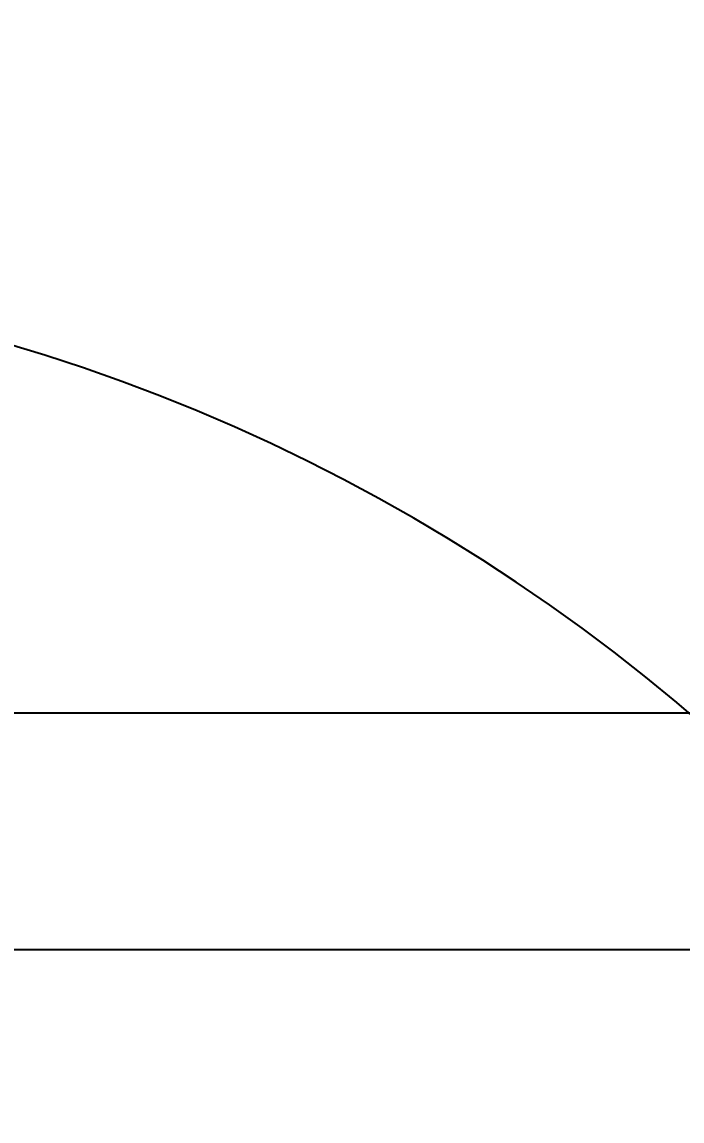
# Model space of a CAD drawing. Header units: millimetres. Extents: x 7426 to 8740, y 124 to 421.
# Drawn here: x 8482.51 to 8495.53, y 372.8 to 394.48 of the extents above; entities that cross this region are included whole.
import ezdxf

# ---------------------------------------------------------------- set-up
doc = ezdxf.new("R2010")
doc.units = ezdxf.units.MM
doc.layers.add('尺寸标注', color=7, linetype='Continuous')
doc.layers.add('运动范围', color=7, linetype='Continuous')
doc.styles.add('微软雅黑', font='msyh.ttc')
doc.dimstyles.new('尺寸标注_1_30比例', dxfattribs={"dimtxt": 2.1, "dimasz": 1.7, "dimexe": 0.5, "dimexo": 0.4, "dimgap": 0.5, "dimtad": 1, "dimdec": 1, "dimlfac": 30, "dimdsep": 46, "dimtxsty": '微软雅黑', "dimcen": 0.09, "dimadec": 0, "dimazin": 0, "dimtp": 0.01, "dimtm": 0.01, "dimtfac": 1, "dimtdec": 1, "dimtofl": 0, "dimtmove": 0, "dimatfit": 3, "dimfxl": 1, "dimtolj": 1, "dimarcsym": 0})

# ---------------------------------------------------------------- blocks, each defined once
blk = doc.blocks.new('*D1022')
at = {"layer": 'Defpoints', "color": 0}
for p in [(8496.214, 380.844), (8419.513, 376.176), (8499.514, 376.176)]:
    blk.add_point(p, dxfattribs=at)
at = {"layer": '尺寸标注', "color": 0, "lineweight": -2}
for p, q in [((8495.814, 380.844), (8419.013, 380.844)), ((8419.513, 379.144), (8419.513, 377.876)), ((8499.114, 376.176), (8419.013, 376.176))]:
    blk.add_line(p, q, dxfattribs=at)
at = {"layer": '尺寸标注', "color": 0}
for points in [[(8419.796, 379.144), (8419.23, 379.144), (8419.513, 380.844)], [(8419.23, 377.876), (8419.796, 377.876), (8419.513, 376.176)]]:
    blk.add_solid(points, dxfattribs=at)
at = {"layer": '尺寸标注', "color": 0, "insert": (8417.922, 378.404), "char_height": 2.1, "attachment_point": 5, "rotation": 90, "style": '微软雅黑'}
blk.add_mtext('\\A1;\\A1;140', dxfattribs=at)

msp = doc.modelspace()

# ---------------------------------------------------------------- linework, layer by layer
at = {"layer": '运动范围'}
for centre, radius, start, end in [((8499.5138, 348.176), 64.5631, 295, 170), ((8471.9391, 353.0382), 36.5631, 12.00224, 93.00059)]:
    msp.add_arc(centre, radius, start, end, dxfattribs=at)

# ---------------------------------------------------------------- dimensions: what is measured, and where the dimension line sits
at = {"layer": '尺寸标注'}
dim = msp.add_linear_dim(base=(8419.5131, 376.176), p1=(8496.2136, 380.8444), p2=(8499.5138, 376.176), angle=90, text='\\A1;140', dimstyle='尺寸标注_1_30比例', dxfattribs=at)
dim.commit()
dim.dimension.update_dxf_attribs({"geometry": '*D1022', "text_midpoint": (8419.5131, 378.4038), "dimtype": 160})

doc.saveas('drawing.dxf')
